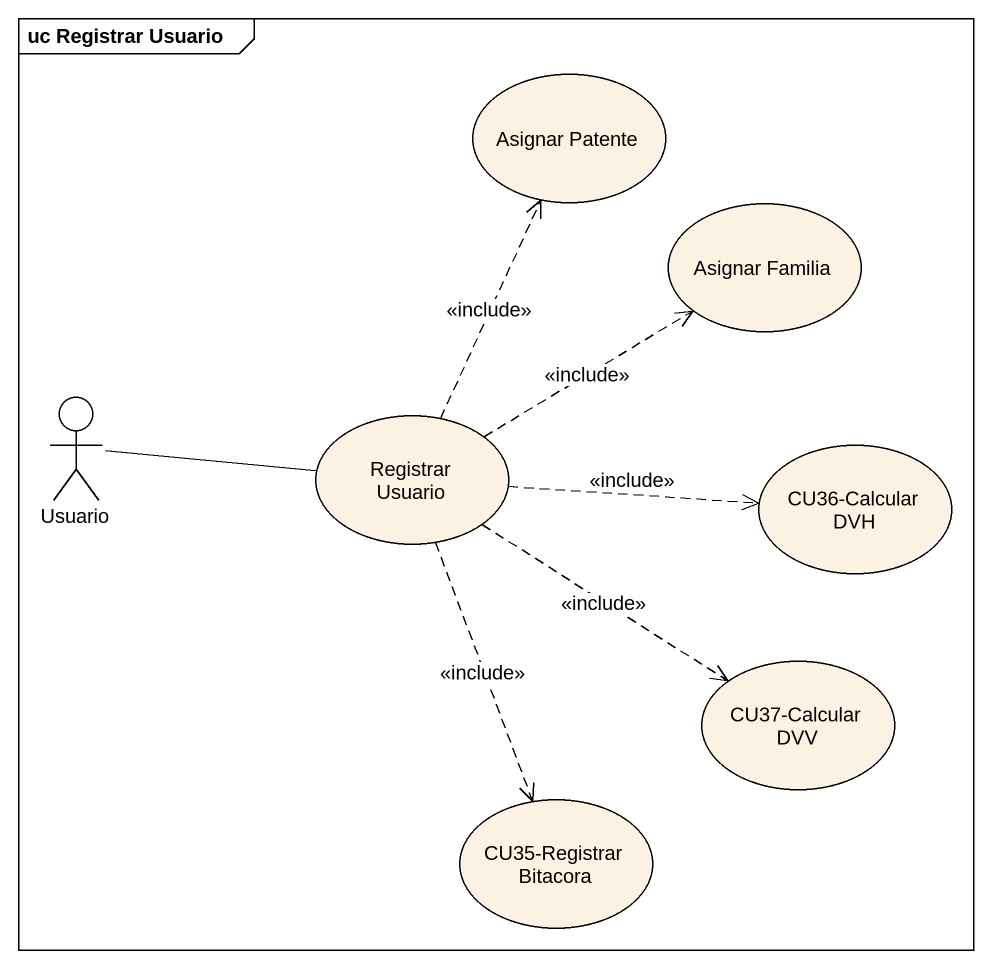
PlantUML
@startuml
mainframe uc Registrar Usuario
usecase "Asignar Patente" as Asignar_Patente
usecase "Asignar Familia" as Asignar_Familia
actor Usuario
usecase "Registrar Usuario" as Registrar_Usuario
usecase "CU36-Calcular DVH" as CU36_Calcular_DVH
usecase "CU37-Calcular DVV" as CU37_Calcular_DVV
usecase "CU35-Registrar Bitacora" as CU35_Registrar_Bitacora
Usuario -right- Registrar_Usuario
Registrar_Usuario .up.> Asignar_Patente : <<include>>
Registrar_Usuario .up.> Asignar_Familia : <<include>>
Registrar_Usuario .right.> CU36_Calcular_DVH : <<include>>
Registrar_Usuario ..> CU37_Calcular_DVV : <<include>>
Registrar_Usuario ..> CU35_Registrar_Bitacora : <<include>>
@enduml
